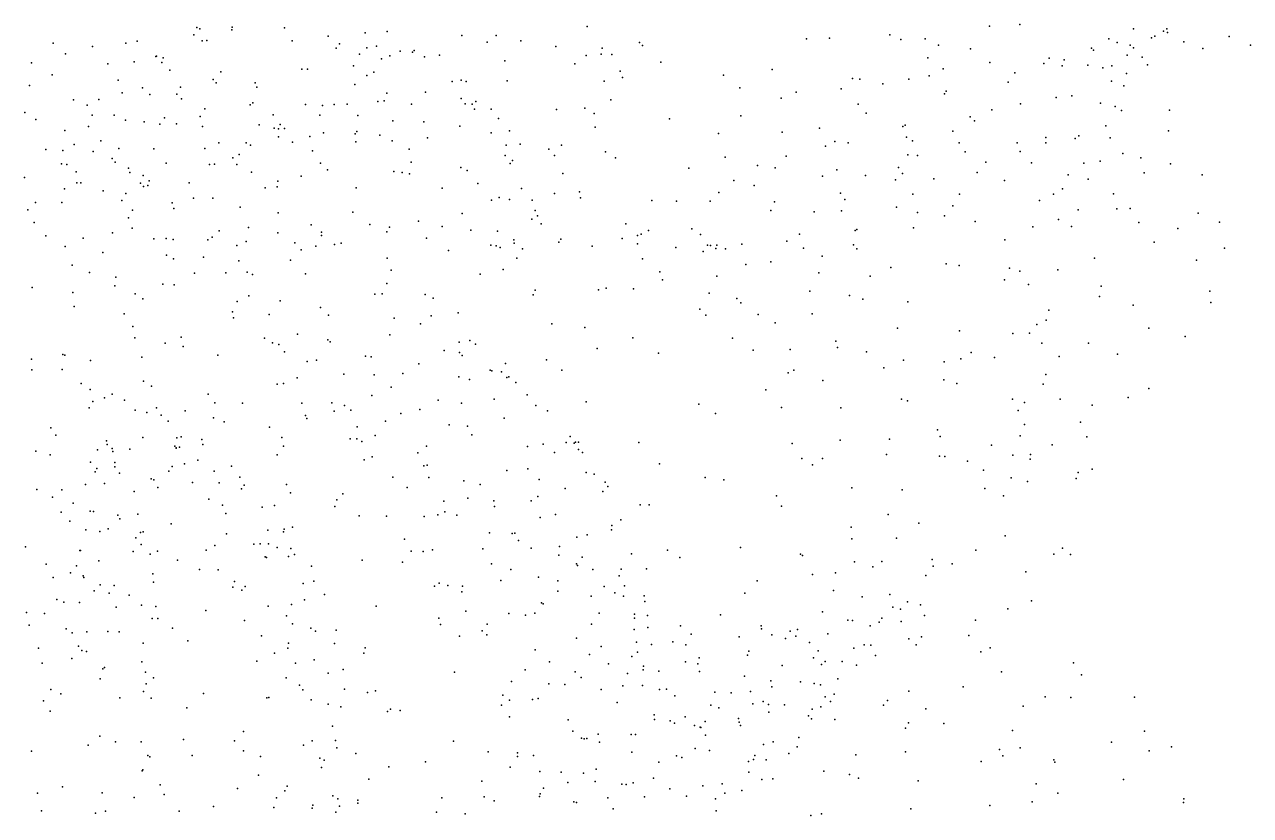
# Model space of a CAD drawing. Header units: metres. Extents: x -25 to 25, y -27.7 to 27.8.
# Drawn here: x 19 to 24.38, y -17.33 to -13.87 of the extents above; entities that cross this region are included whole.
import ezdxf

# ---------------------------------------------------------------- set-up
doc = ezdxf.new("R2010")
doc.units = ezdxf.units.M

msp = doc.modelspace()

# ---------------------------------------------------------------- linework, layer by layer
for p in [(23.3694, -13.8674, -4.7604), (19.7472, -13.9128, -6.9653), (19.7598, -13.88, -6.7307), (19.7729, -13.8864, -6.5085), (19.9135, -13.8903, -2.4952), (19.9142, -13.8794, -3.7637), (20.144, -13.8826, -2.6098), (20.3361, -13.9184, -7.174), (20.4981, -13.9042, -7.0114), (20.5944, -13.8977, -3.8019), (20.9218, -13.9162, 5.4696), (21.0728, -13.915, 3.597), (21.4714, -13.8764, -9.6166), (22.7991, -13.912, 3.3153), (23.2362, -13.874, 0.9391), (23.867, -13.8864, -1.1091), (23.9607, -13.9183, -0.5887), (23.9986, -13.8963, -1.9243), (24.0144, -13.8865, 2.6956), (24.0167, -13.9025, -2.2547), (24.2873, -13.9204, 2.5413), (19.1294, -13.9484, 4.6517), (19.3029, -13.963, -2.9571), (19.4482, -13.9496, 4.8469), (19.4984, -13.9399, -11.7045), (19.7827, -13.9387, -7.6437), (19.8042, -13.9375, -7.3215), (20.1786, -13.9393, -8.6378), (20.3705, -13.971, -8.8131), (20.3851, -13.9526, -12.226), (20.5058, -13.9695, -4.0517), (20.5477, -13.962, 5.5634), (21.0337, -13.9454, 4.3762), (21.1801, -13.9382, -9.2071), (21.3344, -13.9638, -9.4337), (21.5373, -13.9716, -11.5261), (21.7018, -13.9458, -5.9331), (21.7142, -13.9594, -11.0652), (22.4341, -13.9305, 3.3348), (22.535, -13.9274, -1.4008), (22.8475, -13.9325, -1.8124), (22.9544, -13.9304, -5.311), (23.0125, -13.9581, -1.5773), (23.1531, -13.9738, 3.1955), (23.6831, -13.9707, -1.5115), (23.6927, -13.9791, -4.329), (23.7599, -13.9308, 1.966), (23.7957, -13.9467, -3.6443), (23.8528, -13.9576, -0.0587), (23.8677, -13.9689, -3.1019), (23.9472, -13.9254, -0.8486), (24.0885, -13.9434, 2.0601), (24.1713, -13.9727, 2.2723), (24.3807, -13.9582, 2.2951), (19.1832, -13.9962, -2.0852), (19.4852, -14.0303, -3.2399), (19.5807, -14.0078, -3.5129), (19.5831, -14.0067, -2.4921), (19.6125, -14.0129, -6.4532), (20.4732, -13.998, -6.1859), (20.5702, -14.0185, -8.9643), (20.6069, -14.0047, -3.5381), (20.6522, -13.9844, 3.7293), (20.7054, -13.988, -6.1331), (20.7124, -13.9812, 4.1455), (20.7589, -14.0085, -12.2363), (20.8243, -14.0016, 3.4806), (21.1112, -14.0265, 4.5794), (21.4674, -14.0036, -6.0277), (21.5324, -13.997, -10.1336), (21.5803, -13.999, 3.2421), (22.9656, -14.013, -1.3378), (23.498, -14.0153, 2.9277), (23.563, -14.0229, -1.28), (23.8398, -14.0011, 2.2545), (23.9052, -14.0111, -2.8573), (19.0348, -14.0355, -1.6567), (19.3696, -14.0398, -2.4345), (19.607, -14.0337, -7.2923), (19.6415, -14.0674, -8.0016), (19.8653, -14.0752, -3.9924), (20.2202, -14.0628, -6.2573), (20.2454, -14.0635, 5.423), (20.447, -14.049, 3.8875), (20.536, -14.076, -3.2769), (21.418, -14.0399, -9.7478), (21.6163, -14.0724, -10.5852), (21.7946, -14.0331, 3.2704), (22.2829, -14.0649, -1.7932), (23.0329, -14.0619, -1.7992), (23.238, -14.0338, 1.6861), (23.3477, -14.0786, -4.8063), (23.4749, -14.0388, 1.8779), (23.5549, -14.0478, -4.5826), (23.667, -14.0451, 0.4954), (23.7331, -14.0568, 0.2884), (23.7725, -14.0483, -1.8201), (23.8367, -14.0822, -2.0296), (23.9296, -14.0446, -2.4946), (19.0259, -14.1348, -11.6088), (19.1254, -14.0883, -2.8012), (19.4146, -14.1119, -6.4731), (19.8315, -14.109, -8.4335), (19.8448, -14.1237, 5.0725), (20.0158, -14.1229, -6.2976), (20.4528, -14.1306, 4.1602), (20.5054, -14.0914, -4.2501), (20.8795, -14.1166, -4.1374), (20.9186, -14.1119, 5.3361), (20.9408, -14.1173, 4.4653), (21.1201, -14.1142, 5.0592), (21.5465, -14.1164, -10.3472), (21.6272, -14.0998, -10.8102), (22.0689, -14.0888, -5.7736), (22.6349, -14.104, 1.3996), (22.6682, -14.1069, -5.5887), (22.7681, -14.1278, -1.8902), (22.8819, -14.1076, 3.2209), (22.9711, -14.0923, 1.1251), (23.3184, -14.1197, -1.726), (23.7716, -14.1154, -0.8986), (23.8246, -14.1356, -0.6879), (19.4319, -14.1675, -7.292), (19.522, -14.145, -7.7256), (19.5543, -14.1745, -3.8443), (19.6715, -14.173, -2.6645), (19.6882, -14.1414, -8.2184), (19.6931, -14.1935, -4.0707), (20.0227, -14.1418, -2.671), (20.5931, -14.1687, 3.184), (20.7628, -14.1646, -9.1775), (20.9189, -14.1912, -6.0674), (22.1406, -14.1443, -1.6418), (22.3223, -14.1897, -5.691), (22.3878, -14.164, -1.2825), (22.5856, -14.1491, 3.218), (23.0394, -14.1714, 1.6834), (23.0466, -14.16, -5.2042), (23.5284, -14.1875, 2.1995), (23.5965, -14.1802, 0.6697), (19.2195, -14.197, -6.6887), (19.2791, -14.2211, -7.0742), (19.3301, -14.1967, -11.5545), (19.7949, -14.237, -6.3123), (19.9933, -14.2197, -8.7009), (20.0047, -14.2104, -4.2103), (20.2359, -14.2179, 3.9321), (20.3102, -14.2231, 4.3107), (20.3618, -14.2173, 3.3008), (20.4193, -14.2162, -3.0704), (20.5541, -14.2054, 4.386), (20.5813, -14.2022, 5.3411), (20.7014, -14.2159, -6.0602), (20.9366, -14.2146, -12.075), (20.9678, -14.2164, -3.933), (20.9778, -14.2378, 4.7008), (20.9833, -14.2042, -9.3398), (21.0508, -14.239, 2.968), (21.3365, -14.2396, -9.9437), (21.4609, -14.2334, 3.139), (21.5748, -14.1973, -5.9434), (22.6602, -14.2172, 1.6662), (23.2461, -14.2419, -1.1521), (23.3726, -14.2158, 1.9689), (23.7224, -14.2124, -4.4414), (23.7878, -14.2274, 0.1067), (23.8144, -14.2445, -0.1147), (24.0256, -14.2433, -2.9331), (19.0054, -14.2524, -6.4295), (19.0536, -14.284, -6.7891), (19.3006, -14.2651, -2.9332), (19.3976, -14.2646, -3.2264), (19.447, -14.2872, -7.8784), (19.5293, -14.2935, -2.8612), (19.6175, -14.2769, -11.6324), (19.7742, -14.2712, -11.7889), (20.0943, -14.2638, 4.9935), (20.2992, -14.2641, 5.1797), (20.4662, -14.2661, 2.9886), (20.6196, -14.2891, -12.0855), (20.7558, -14.2947, 5.1666), (21.0835, -14.2791, -4.1293), (21.5026, -14.2579, -11.1002), (21.8324, -14.2802, 3.1553), (22.1461, -14.2681, 3.1315), (22.6954, -14.2561, -1.1978), (23.1519, -14.2716, 3.0163), (23.1705, -14.2901, 1.8611), (19.1814, -14.3325, -6.1631), (19.2846, -14.3146, -7.5907), (19.5974, -14.3036, -6.2812), (19.6708, -14.3028, 4.6144), (19.7843, -14.3146, -8.4911), (20.0339, -14.3071, 4.7282), (20.0996, -14.3217, 4.487), (20.1178, -14.3253, 4.2756), (20.1258, -14.3061, 3.7286), (20.1449, -14.3234, 3.2282), (20.3149, -14.342, 4.9608), (20.4545, -14.3461, 4.6452), (20.4612, -14.3364, -9.1468), (20.563, -14.352, 2.764), (20.9135, -14.3129, -3.7252), (21.05, -14.3427, -11.8947), (21.1311, -14.3328, -9.7023), (21.5066, -14.3169, -10.6214), (22.0475, -14.3453, -1.4192), (22.3273, -14.3389, 1.4188), (22.4911, -14.3219, 1.2678), (22.8558, -14.3151, 1.7799), (22.8665, -14.3079, -5.3808), (23.0758, -14.3355, -1.8423), (23.6284, -14.3554, -0.7605), (23.7458, -14.3121, -2.2296), (24.0212, -14.3341, -3.3404), (19.2214, -14.3929, -11.3938), (19.3393, -14.3772, 4.4496), (19.8557, -14.3857, -4.3509), (19.9755, -14.3867, -11.8493), (19.9949, -14.3965, 3.8973), (20.1179, -14.3596, -4.4093), (20.1788, -14.3833, 2.9828), (20.2553, -14.3586, -11.9961), (20.4571, -14.3816, -6.0638), (20.617, -14.3776, 4.8719), (20.7712, -14.364, -9.4266), (21.1157, -14.3957, -6.0077), (21.1779, -14.3921, -4.3034), (21.3587, -14.396, -10.2504), (22.5162, -14.4005, -1.0899), (22.5577, -14.3801, 3.0001), (22.6168, -14.3859, -5.5416), (22.8717, -14.3609, -1.1265), (22.8978, -14.3769, 1.1214), (23.1034, -14.3855, -1.0907), (23.358, -14.3856, 2.343), (23.4837, -14.3628, -2.0242), (23.4838, -14.3865, 0.8138), (23.6113, -14.3677, -4.6044), (23.7648, -14.3648, -0.3), (19.0976, -14.4146, -7.4803), (19.172, -14.4191, 3.1221), (19.3057, -14.4245, 2.9387), (19.388, -14.4541, -3.5481), (19.4183, -14.4113, -3.8161), (19.5715, -14.4124, 3.2211), (19.7956, -14.4111, 3.4006), (19.9178, -14.4511, -6.2613), (19.946, -14.4378, -2.9162), (20.2669, -14.4204, -6.1628), (20.6904, -14.4139, -3.4129), (21.1114, -14.4412, -9.9176), (21.3036, -14.4144, 3.0647), (21.3291, -14.4409, -11.3896), (21.5516, -14.4248, 3.1231), (21.5959, -14.4513, -5.7954), (22.0773, -14.4496, -5.5881), (22.3438, -14.4442, 1.7769), (22.8785, -14.4393, -1.6664), (22.9208, -14.4412, 2.9433), (23.1295, -14.4252, 1.0313), (23.3709, -14.4245, -4.7525), (23.8211, -14.433, -4.3546), (23.8998, -14.4516, -3.9821), (19.1666, -14.4786, 3.3467), (19.1901, -14.4804, -7.8472), (19.231, -14.5138, 4.2251), (19.4023, -14.4707, 3.3885), (19.4608, -14.4965, -3.3105), (19.4664, -14.5155, -4.0338), (19.6257, -14.4753, 4.3052), (19.8149, -14.4809, 3.7339), (19.8372, -14.4794, 4.0584), (19.9356, -14.4808, 2.8864), (20.0001, -14.5144, -4.5132), (20.302, -14.4747, -9.0432), (20.3332, -14.5049, 2.6955), (20.6239, -14.511, 2.6057), (20.6599, -14.5165, -4.6053), (20.6997, -14.4711, -11.9524), (20.9176, -14.4945, -5.9307), (20.9452, -14.5068, 2.7782), (21.1333, -14.4762, -11.6881), (21.1444, -14.464, -3.88), (21.9171, -14.4974, 3.0511), (22.2188, -14.4849, -1.0086), (22.2963, -14.4952, -1.5309), (22.5668, -14.5041, 2.0203), (22.8365, -14.4935, 2.0161), (23.1823, -14.5162, 2.358), (23.2204, -14.4705, 2.6648), (23.42, -14.474, -0.862), (23.6492, -14.4752, -0.542), (23.7221, -14.4662, 0.1226), (24.03, -14.4776, -2.6127), (19.0041, -14.5378, -7.6731), (19.2336, -14.5615, -11.1984), (19.2518, -14.5612, -5.9527), (19.5122, -14.5629, 4.1111), (19.5238, -14.5292, -11.386), (19.5506, -14.5532, 2.7168), (19.7265, -14.5617, -6.2164), (20.1156, -14.5546, -3.1024), (20.2169, -14.5324, -4.6269), (20.6928, -14.5214, -5.8885), (20.9923, -14.5648, -4.5428), (21.3653, -14.5212, -10.5531), (22.1151, -14.5516, 2.9038), (22.5039, -14.532, 2.791), (22.6925, -14.5294, -5.4005), (22.8245, -14.5479, -0.9768), (22.854, -14.5211, -5.2444), (22.9916, -14.5441, -4.9699), (23.302, -14.5513, -1.8942), (23.5806, -14.527, -2.1161), (23.6686, -14.5456, -0.2483), (23.915, -14.5179, -3.7827), (24.1687, -14.5261, -3.1474), (19.1798, -14.5872, 3.6959), (19.3489, -14.5969, 3.966), (19.4484, -14.6083, -8.2405), (19.5253, -14.5775, -6.1462), (19.5449, -14.5727, 3.7274), (20.06, -14.5836, -8.8447), (20.1114, -14.5793, -6.169), (20.4583, -14.5832, -4.7383), (20.8352, -14.5848, -9.8262), (21.1836, -14.5861, -5.8705), (21.3286, -14.6078, -10.8981), (21.4386, -14.6014, -4.0599), (22.0486, -14.6036, -5.445), (22.2037, -14.5728, 1.2155), (22.583, -14.6061, 2.5696), (22.9001, -14.6105, 2.4166), (23.104, -14.6108, -0.8875), (23.5162, -14.6118, -4.6233), (23.5557, -14.5882, 0.6629), (23.7804, -14.6094, -2.2942), (19.0519, -14.6469, 2.4451), (19.1681, -14.647, -11.0017), (19.4315, -14.6387, -11.2126), (19.652, -14.6493, -4.4539), (19.6592, -14.6733, -8.5701), (19.7454, -14.629, -3.2164), (19.8298, -14.6291, -11.6372), (19.9505, -14.6675, 2.5924), (21.0525, -14.6368, -10.1392), (21.0856, -14.6254, -3.7073), (21.1313, -14.6344, -11.4873), (21.2298, -14.6379, -10.4123), (21.4421, -14.6272, 3.0323), (21.755, -14.6393, 3.0268), (21.8637, -14.6417, -1.2168), (22.0114, -14.6412, -1.4194), (22.2927, -14.644, 2.5842), (22.6011, -14.6344, -0.8885), (22.829, -14.6677, -1.4091), (23.0758, -14.6625, -1.587), (23.4551, -14.6393, -0.5905), (23.7946, -14.6748, -4.2278), (23.8535, -14.6733, -4.025), (19.0182, -14.6798, -7.9571), (19.4605, -14.7148, -3.9616), (19.4774, -14.6809, -3.744), (20.1165, -14.6933, -4.7411), (20.4437, -14.6907, -3.3725), (20.732, -14.7296, -11.7286), (20.9241, -14.6959, -5.7237), (21.2285, -14.7206, -11.098), (21.2443, -14.6831, 2.9051), (21.2534, -14.7064, -5.7127), (22.2766, -14.6833, 2.1413), (22.4669, -14.6885, -1.3668), (22.5876, -14.6846, 1.1647), (22.9203, -14.6911, 1.0771), (23.0391, -14.7055, -4.752), (23.1729, -14.7314, 0.9375), (23.5393, -14.7216, -0.2729), (23.6249, -14.6799, -0.0296), (24.1513, -14.6938, -2.7153), (19.0458, -14.7355, -10.6485), (19.3897, -14.7806, 2.4056), (19.4762, -14.7598, -8.4737), (19.8582, -14.7723, -6.0956), (19.9857, -14.7571, -3.3117), (20.1157, -14.7813, -6.0003), (20.2611, -14.7452, 2.4434), (20.3062, -14.7773, -5.8593), (20.5185, -14.7437, -5.0304), (20.5933, -14.7767, -9.5299), (20.6053, -14.7563, -5.5573), (20.8352, -14.7526, -4.8171), (20.9618, -14.7688, 2.5534), (21.0787, -14.7735, -10.3551), (21.2695, -14.7405, -4.7251), (21.6408, -14.7408, -5.3469), (21.7405, -14.7711, 1.5409), (21.9306, -14.7636, -5.2183), (22.6471, -14.7709, -5.0585), (22.6543, -14.7666, -1.3015), (22.9021, -14.7593, -0.7727), (23.4262, -14.7543, -1.9179), (23.5963, -14.7522, -2.1004), (23.8916, -14.736, -3.7651), (24.0617, -14.761, -3.5502), (24.2453, -14.7341, -2.9223), (19.0976, -14.7941, -8.199), (19.262, -14.8044, -10.7008), (19.5713, -14.8068, -4.2778), (19.6256, -14.8058, -5.9975), (19.6562, -14.8104, -11.4866), (19.8085, -14.8115, -4.6732), (19.8268, -14.7992, -3.4672), (19.9351, -14.8359, 2.4427), (19.9761, -14.8179, -11.6758), (20.1902, -14.825, -8.8743), (20.2813, -14.8391, -3.4136), (20.3072, -14.7926, -5.1028), (20.3634, -14.832, -5.4861), (20.3932, -14.8265, -9.0757), (20.7672, -14.8045, -5.3687), (21.0488, -14.8353, -4.989), (21.0731, -14.8372, -11.2887), (21.1496, -14.8108, -5.5325), (21.1522, -14.8254, -10.638), (21.3477, -14.8216, -3.7929), (21.3564, -14.8084, -4.9358), (21.494, -14.8391, 2.868), (21.6255, -14.805, -4.9162), (21.6919, -14.7927, 1.2693), (21.693, -14.8293, -3.9556), (21.7092, -14.7865, -5.152), (21.9693, -14.7873, -4.2431), (21.9989, -14.8347, -0.9319), (22.0121, -14.8358, 2.6303), (22.0403, -14.8343, -4.9575), (22.1495, -14.8305, -4.4998), (22.3468, -14.8166, -5.0879), (22.4035, -14.7861, -0.8274), (22.6401, -14.8334, -4.7994), (23.3038, -14.8119, -1.7379), (23.9577, -14.8212, -2.4466), (19.1818, -14.841, -5.3966), (19.3478, -14.8663, -5.5669), (19.6271, -14.8781, -3.993), (19.7887, -14.887, -3.7357), (20.2179, -14.8548, -11.7345), (20.5942, -14.8912, 2.3213), (20.8636, -14.8584, -11.517), (21.0908, -14.8443, -3.6354), (21.1631, -14.8924, 2.5734), (21.1874, -14.8511, -5.1721), (21.8598, -14.8448, 2.7834), (21.9811, -14.8629, 2.0525), (22.0359, -14.8495, -1.3627), (22.0778, -14.8509, 2.353), (22.421, -14.8481, -4.8531), (22.503, -14.8828, -4.6416), (22.6549, -14.8506, -0.7617), (23.6969, -14.8917, -4.0472), (24.2665, -14.8476, -3.1778), (19.2133, -14.9223, 2.2912), (19.6578, -14.8939, -8.6492), (19.9446, -14.9034, -5.9188), (20.1708, -14.9005, -5.7317), (20.6116, -14.9449, -9.6545), (21.1036, -14.9409, -10.918), (21.7147, -14.8941, 1.7491), (22.167, -14.9194, 1.2099), (22.2771, -14.9075, -4.2998), (22.804, -14.9324, 1.1642), (23.0462, -14.9167, 1.0398), (23.1038, -14.9242, -4.5387), (23.3239, -14.9349, -0.2706), (23.5365, -14.9426, -1.9972), (24.1445, -14.9, -2.6666), (19.2893, -14.9546, -8.5796), (19.405, -14.975, -5.3086), (19.7503, -14.9579, -4.1921), (19.8873, -14.9563, -4.4855), (19.98, -14.9533, -3.6158), (20.0043, -14.9633, -5.2378), (20.2371, -14.9599, 2.3703), (21.0022, -14.9622, -10.4672), (21.7898, -14.9515, 1.9955), (21.8022, -14.9865, 1.227), (22.0401, -14.9702, -3.8969), (22.4872, -14.9565, 1.2386), (22.7121, -14.9707, -4.5097), (23.3013, -14.9869, -4.3999), (23.3694, -14.9487, 0.7385), (19.0377, -15.02, -8.6721), (19.2167, -15.0429, -5.1743), (19.4, -15.0125, -10.6549), (19.4897, -15.0474, -11.2189), (19.6113, -15.0057, -5.3567), (19.6604, -15.0084, -5.5703), (20.5403, -15.0501, -11.6096), (20.5724, -15.0479, -9.3543), (20.5937, -15.0028, -3.5571), (20.7612, -15.0505, -10.14), (21.2344, -15.0517, -3.6256), (21.2434, -15.0324, 2.2565), (21.5215, -15.0306, 2.5038), (21.5551, -15.0226, -3.7234), (21.6751, -15.0259, 2.1978), (22.0066, -15.0447, -0.9545), (22.448, -15.0365, -4.1483), (23.4072, -15.0074, 0.0213), (23.7253, -15.0143, -3.8283), (24.2029, -15.0361, -3.2767), (19.2217, -15.103, -10.2841), (19.5226, -15.0698, -8.6615), (19.9363, -15.0823, -3.8752), (19.9885, -15.0571, -4.7735), (20.1246, -15.0786, -8.6724), (20.3026, -15.1074, -11.6374), (20.7968, -15.0667, -3.5804), (22.1278, -15.0684, -1.1739), (22.1458, -15.0871, 1.4036), (22.6227, -15.0558, -1.1845), (22.68, -15.0712, -0.6771), (22.8782, -15.0828, -4.293), (23.719, -15.0602, -2.2006), (23.8657, -15.0971, -3.6382), (24.2067, -15.0853, -2.8547), (19.4413, -15.1361, -10.842), (19.9167, -15.1272, -8.5892), (19.9206, -15.1539, -11.5788), (20.0771, -15.1384, -3.7162), (20.3368, -15.142, -8.592), (20.6246, -15.1549, -9.1717), (20.7882, -15.1452, 2.273), (20.9057, -15.1312, -10.3618), (21.9657, -15.1146, -3.6973), (21.9917, -15.1412, 1.6044), (22.2213, -15.1389, -3.6571), (22.4589, -15.1353, -3.7144), (23.4965, -15.119, -3.9166), (19.4784, -15.191, -10.5348), (20.7414, -15.1791, -9.7711), (21.3165, -15.1798, 2.1179), (21.4609, -15.1961, -3.5975), (22.2957, -15.1753, 1.5354), (22.8328, -15.1985, -3.9798), (23.1041, -15.2106, -3.9985), (23.4435, -15.1826, 0.2903), (23.4852, -15.1636, -1.784), (23.9343, -15.1984, -2.5129), (19.4872, -15.2412, 2.5016), (19.6212, -15.2638, -11.2979), (19.6911, -15.2378, -8.5687), (20.0561, -15.2426, 2.541), (20.0916, -15.2631, -4.0491), (20.2018, -15.2243, -4.5873), (20.334, -15.2495, -8.3706), (20.344, -15.2589, -3.687), (20.6061, -15.228, -8.5276), (20.9109, -15.2606, -10.0881), (20.9578, -15.252, -10.6176), (20.9821, -15.2684, 2.2933), (21.6722, -15.2415, -3.5897), (22.1087, -15.243, -0.9125), (22.5628, -15.255, -1.1447), (23.3384, -15.2218, 0.0098), (23.4114, -15.2203, 0.7406), (23.4654, -15.2648, 0.5019), (23.671, -15.265, -2.1069), (24.0949, -15.2358, -3.2734), (19.1726, -15.3133, -10.2449), (19.1816, -15.3176, -8.8524), (19.7002, -15.2784, -5.2289), (19.8519, -15.3172, -8.4365), (20.1189, -15.2701, -4.926), (20.1446, -15.3028, -11.5672), (20.4992, -15.3215, -8.2312), (20.8452, -15.2971, -9.4962), (20.9113, -15.305, -9.2028), (20.9236, -15.3187, -10.9866), (21.515, -15.2878, 1.9892), (21.7851, -15.3087, 1.8865), (22.2004, -15.2943, -3.4984), (22.3621, -15.2914, -1.0821), (22.5695, -15.2832, -0.6404), (22.6974, -15.3019, 1.4224), (23.1552, -15.3047, -3.7864), (23.5416, -15.3221, -3.6531), (23.7979, -15.3125, -2.364), (19.0354, -15.3344, 2.4127), (19.2933, -15.3406, -5.2588), (19.5193, -15.3257, -10.3584), (20.2437, -15.3444, -4.2906), (20.2839, -15.3382, 2.4855), (20.5245, -15.3249, 2.3767), (20.7341, -15.355, 2.366), (21.1132, -15.3528, -3.5801), (21.2933, -15.3379, 2.2691), (22.7725, -15.3718, -3.5382), (22.8583, -15.3386, -0.4771), (23.0377, -15.3465, -1.2399), (23.1101, -15.3328, -0.2679), (23.258, -15.3269, 1.0368), (19.036, -15.3816, -5.1741), (19.1691, -15.3795, 2.654), (20.1997, -15.4168, -3.9152), (20.4048, -15.4005, -11.4659), (20.5379, -15.4028, -7.975), (20.6631, -15.3967, -11.32), (20.9085, -15.4118, -3.6225), (20.955, -15.4229, -8.3125), (21.0463, -15.3828, -9.4332), (21.0533, -15.3861, -10.2365), (21.0956, -15.3898, -8.8503), (21.1192, -15.4151, 2.4106), (21.1277, -15.4116, -9.1678), (21.3611, -15.3825, -3.5408), (22.353, -15.3951, -0.667), (22.378, -15.3824, -3.4182), (22.5048, -15.4283, 1.7012), (23.036, -15.4256, -3.5878), (23.4831, -15.4018, -1.6439), (19.2529, -15.4416, 3.2818), (19.2916, -15.4669, 4.2561), (19.5263, -15.4315, -8.5944), (19.5617, -15.4533, -10.9431), (20.1114, -15.4445, -5.1867), (20.1404, -15.4412, -7.9245), (20.6126, -15.4565, -3.7038), (21.1591, -15.4366, -9.836), (22.2559, -15.4689, 1.9179), (23.0935, -15.4416, 1.2121), (23.4708, -15.4441, 0.6177), (23.9349, -15.4635, -2.9901), (19.3042, -15.5204, -8.843), (19.3544, -15.5036, 3.6643), (19.3884, -15.4882, 3.9234), (19.4428, -15.5135, 2.9163), (19.8098, -15.4886, -5.3837), (19.839, -15.5255, -7.9352), (19.9605, -15.527, -7.6075), (20.22, -15.528, -5.3516), (20.3524, -15.5253, -4.9203), (20.4081, -15.5381, -4.5021), (20.5277, -15.4938, -7.7343), (20.8183, -15.5138, -11.059), (20.9199, -15.5268, -8.01), (21.0639, -15.5104, -10.5177), (21.2081, -15.4912, -9.5607), (21.2462, -15.5381, -10.0751), (21.4668, -15.5219, 2.3612), (21.9621, -15.5323, -3.4082), (22.85, -15.5092, 1.4294), (22.8761, -15.5171, -3.3841), (23.3365, -15.5092, -3.4856), (23.3896, -15.5237, -1.4714), (23.5454, -15.5094, -3.422), (23.6863, -15.5359, -2.0872), (23.845, -15.5018, -2.729), (19.288, -15.5474, -10.0425), (19.489, -15.5578, 3.2252), (19.5398, -15.5684, 4.2358), (19.5823, -15.5481, -10.6687), (19.6027, -15.5799, 3.9743), (19.7087, -15.5604, -8.1389), (19.8329, -15.592, 2.6966), (20.2358, -15.5818, -5.7475), (20.3615, -15.5631, -7.5283), (20.4359, -15.5582, -5.3707), (20.6548, -15.5726, 2.5107), (20.7376, -15.5556, -7.7169), (21.2982, -15.5603, -9.1389), (22.0349, -15.5732, 2.0449), (22.3236, -15.5467, -3.2833), (22.5841, -15.5481, -0.5707), (23.3622, -15.5589, 0.1582), (19.119, -15.6356, 4.7017), (19.6334, -15.6068, 3.7247), (19.8791, -15.6099, -5.6283), (20.0781, -15.6323, -7.3296), (20.2421, -15.594, -11.4168), (20.463, -15.6312, -5.8324), (20.5874, -15.6063, -7.5157), (20.8664, -15.6227, -3.6563), (20.9465, -15.6286, -7.7751), (21.1077, -15.5925, -8.135), (23.0079, -15.6443, -0.247), (23.3892, -15.6212, 0.8537), (23.635, -15.6107, -1.7935), (19.1411, -15.668, -5.3927), (19.364, -15.6928, -5.5147), (19.5226, -15.6782, -10.2352), (19.6714, -15.68, -7.2728), (19.6909, -15.6754, 3.4231), (19.7821, -15.687, -11.293), (20.132, -15.6774, 2.6624), (20.4325, -15.6838, -3.8891), (20.4613, -15.6841, -7.3448), (20.483, -15.6958, -11.2934), (20.5415, -15.6691, -4.9829), (20.9664, -15.6658, 2.6066), (21.3967, -15.6729, 2.5265), (21.4209, -15.6976, -9.4924), (21.4339, -15.6982, -9.7734), (21.6985, -15.6994, -3.4146), (22.5809, -15.6894, -3.0833), (22.798, -15.6845, -1.1018), (23.0192, -15.6742, -3.2033), (23.3705, -15.6711, -3.1965), (23.6635, -15.6756, -2.7369), (19.0541, -15.7381, -9.427), (19.1167, -15.7533, -9.6335), (19.3246, -15.7323, -7.5571), (19.3671, -15.7082, 4.6694), (19.389, -15.7256, -8.5772), (19.391, -15.7393, -9.8122), (19.4662, -15.729, -8.117), (19.6633, -15.7165, -11.067), (19.6693, -15.7244, -5.646), (19.6697, -15.7237, 3.0083), (19.6838, -15.7198, 4.3915), (19.7857, -15.7092, 3.982), (20.1395, -15.7162, -5.976), (20.7292, -15.7453, -5.745), (20.7664, -15.7152, -5.3748), (21.2105, -15.7177, -3.5542), (21.2784, -15.7074, -10.4125), (21.3277, -15.743, -8.2519), (21.3792, -15.7001, -10.1474), (21.4147, -15.7033, -3.4929), (21.4334, -15.7309, -8.7161), (21.4517, -15.7429, -9.2483), (22.37, -15.7049, -3.1056), (22.7851, -15.7531, 1.6169), (23.2454, -15.7108, -1.314), (23.4166, -15.753, 0.4853), (23.5116, -15.7099, -1.5609), (19.2932, -15.7863, -9.1736), (19.4003, -15.788, -7.3164), (19.4004, -15.8071, -8.328), (19.6516, -15.8048, 5.9892), (19.7053, -15.7939, 6.2136), (19.7639, -15.7768, 3.1948), (19.9115, -15.8036, 2.7182), (20.1114, -15.7538, -11.4584), (20.494, -15.7756, -6.0156), (20.5285, -15.7626, 2.6004), (20.7554, -15.8021, -11.1137), (20.7706, -15.7998, 2.633), (21.7883, -15.7932, 2.2529), (22.4133, -15.7702, -0.8962), (22.4602, -15.7972, 1.9687), (22.5038, -15.7697, -0.606), (23.0165, -15.7603, -1.1811), (23.0397, -15.7618, 1.2538), (23.1395, -15.782, -0.0397), (23.3381, -15.7557, 0.2559), (23.4149, -15.7735, -2.8831), (19.3145, -15.8286, -8.8384), (19.3218, -15.8135, -7.9195), (19.4213, -15.8347, -9.5396), (19.5592, -15.8597, -10.5158), (19.6372, -15.8251, -7.1195), (19.8353, -15.8256, -11.5188), (19.9481, -15.8515, 3.8134), (20.6199, -15.8521, -3.8145), (20.7766, -15.8525, -7.2757), (21.119, -15.8232, -10.7551), (21.211, -15.8154, 2.6474), (21.4674, -15.8312, -8.5172), (21.5019, -15.8382, -8.9094), (21.9898, -15.8536, -3.2534), (23.2103, -15.8215, 1.0335), (23.3305, -15.8553, 0.7703), (23.6164, -15.8579, -2.4135), (23.6245, -15.8312, -1.7296), (23.6871, -15.8169, -2.2107), (19.0574, -15.9062, 4.9975), (19.1677, -15.9072, -7.6024), (19.2722, -15.8839, 4.8891), (19.3544, -15.8793, 6.0763), (19.5708, -15.8634, -11.3131), (19.5891, -15.8978, 4.7521), (19.741, -15.8745, 6.4536), (19.8571, -15.876, 4.3923), (19.9564, -15.9033, 3.3801), (19.9669, -15.8872, 6.0962), (20.1526, -15.8837, -7.0324), (20.6828, -15.8972, -4.7998), (20.9304, -15.8678, -5.284), (21.003, -15.8839, 2.6747), (21.2609, -15.8614, -7.8978), (21.3754, -15.9019, -8.0898), (21.5408, -15.9142, -10.1559), (21.5501, -15.873, -9.9449), (21.5624, -15.8925, -9.6917), (22.0716, -15.8637, 2.1165), (22.6328, -15.8988, 1.8415), (22.8535, -15.9069, -1.1332), (23.2158, -15.9008, -2.84), (23.4025, -15.8701, -1.4551), (19.1267, -15.9394, -5.5791), (19.2171, -15.9655, 6.285), (19.4846, -15.9151, -10.9843), (19.8124, -15.9484, 4.5916), (20.1708, -15.9203, 2.6925), (20.3739, -15.9508, -11.5503), (20.3998, -15.9245, -7.0165), (20.8432, -15.9573, -5.9032), (20.9476, -15.9433, -5.6877), (21.0627, -15.9559, -7.425), (21.2259, -15.9559, -7.6839), (21.2555, -15.936, -3.5589), (22.3026, -15.9336, 2.0488), (23.2979, -15.9337, 0.3972), (19.1641, -16.0054, -7.8849), (19.2926, -16.0007, -8.561), (19.3059, -16.0028, 6.5407), (19.4135, -16.0186, 5.7012), (19.5016, -16.0143, -10.726), (19.8724, -15.9746, 5.7482), (19.887, -16.0115, -6.9119), (20.0468, -15.983, 6.3917), (20.1001, -15.9757, -6.2003), (20.3653, -15.9808, -6.2144), (20.4712, -16.0218, 2.6679), (20.8174, -16.0175, -11.2004), (20.848, -16.0033, -4.8744), (20.8994, -16.0179, -3.6816), (21.0657, -15.9808, -5.427), (21.3323, -16.0158, -10.6282), (21.7034, -15.9736, 2.3699), (21.7432, -15.9731, -3.417), (22.3235, -15.9783, -2.9485), (22.791, -16.0156, 1.6262), (19.2025, -16.0443, 5.1085), (19.4215, -16.0346, -9.1444), (19.6478, -16.0562, -5.97), (20.1788, -16.0704, 6.2118), (20.5923, -16.0227, -11.4388), (20.7575, -16.0244, -6.9859), (21.265, -16.0288, 2.6475), (21.5803, -16.0638, -9.0409), (21.6188, -16.0381, -9.4727), (22.6294, -16.0715, -0.4616), (22.9258, -16.0528, 1.3009), (19.2723, -16.0831, -8.2511), (19.3339, -16.0904, -11.1241), (19.3714, -16.0787, -11.3766), (19.4926, -16.118, -6.9975), (19.5132, -16.0946, -9.3763), (19.5239, -16.0915, 5.0464), (19.8899, -16.0999, -6.1819), (20.0711, -16.0845, 3.3858), (20.1403, -16.0907, 4.1128), (20.1431, -16.08, 3.8916), (20.67, -16.1235, -3.9215), (21.0429, -16.0957, -5.0136), (21.1426, -16.0986, -10.9476), (21.1543, -16.098, -5.2747), (21.1704, -16.1293, -5.6771), (21.4268, -16.1142, -3.5593), (21.4717, -16.1039, -8.0066), (21.5778, -16.083, -8.7194), (22.6318, -16.1228, -2.8149), (22.829, -16.1194, -0.2255), (23.3053, -16.1092, -1.422), (19.0082, -16.1567, 6.1982), (19.2474, -16.1731, 5.591), (19.2503, -16.1735, 5.323), (19.4808, -16.1774, -9.9835), (19.516, -16.1476, -11.684), (19.5875, -16.1756, 5.4556), (19.8001, -16.1716, 4.9552), (19.8389, -16.1507, 6.7516), (20.0097, -16.146, 2.8962), (20.0369, -16.1435, 3.1199), (20.0744, -16.1438, -6.7343), (20.1121, -16.1608, 4.4086), (20.1717, -16.1647, 3.5794), (20.6991, -16.176, -4.4157), (20.7529, -16.177, -6.7665), (20.7931, -16.1709, -4.6371), (21.0147, -16.1657, -5.9237), (21.2259, -16.1629, -7.3596), (21.3505, -16.1555, -7.6825), (21.824, -16.1716, 2.2585), (22.1441, -16.1606, 2.0752), (23.1763, -16.1725, -2.6636), (23.5559, -16.1637, -1.747), (19.0984, -16.2325, -7.5029), (19.3305, -16.218, -8.8809), (19.5548, -16.1892, 6.8242), (19.6754, -16.2153, 5.2169), (20.0589, -16.2003, -11.8993), (20.0652, -16.2035, 4.6328), (20.1622, -16.2, 6.5013), (20.1884, -16.1907, -6.3423), (20.485, -16.2154, -11.7293), (20.6622, -16.2249, -6.2142), (21.0514, -16.2322, 2.647), (21.348, -16.1938, -10.7447), (21.4245, -16.231, -5.2574), (21.45, -16.2021, -5.5052), (21.6658, -16.1885, -3.4915), (21.8783, -16.2036, -3.3826), (22.4067, -16.1898, -0.602), (22.4159, -16.195, -2.7853), (22.6444, -16.2224, 1.7285), (22.764, -16.2209, 1.5523), (22.9854, -16.2133, 1.0119), (23.0718, -16.2315, 0.5058), (23.5188, -16.189, -2.3017), (23.5909, -16.1907, -2.0994), (19.2054, -16.2714, 6.8244), (19.2326, -16.2409, -7.1945), (19.2618, -16.2836, -10.9577), (19.5664, -16.2756, -9.5709), (19.7711, -16.2567, -6.7422), (19.8539, -16.2574, -11.9302), (20.2633, -16.2419, 4.0226), (21.1369, -16.2559, -3.6449), (21.2581, -16.2902, -4.9897), (21.4289, -16.2397, 2.5301), (21.4971, -16.2563, -10.5333), (21.6121, -16.2836, -10.2922), (21.621, -16.2551, -8.5733), (21.7315, -16.253, -9.7528), (22.4598, -16.2786, 1.8745), (22.5611, -16.2717, -1.0305), (22.7249, -16.2445, -1.1756), (22.9572, -16.2829, -1.3407), (22.9892, -16.2413, 0.2251), (23.3958, -16.267, -1.6402), (19.1294, -16.2918, -7.9625), (19.2642, -16.2916, -8.2908), (19.3352, -16.3241, -10.7144), (19.3974, -16.3261, -5.9743), (19.5696, -16.3125, -11.8432), (19.9181, -16.3345, -6.5469), (19.925, -16.3091, 5.0678), (19.9721, -16.331, 5.4829), (20.2258, -16.3185, 4.4929), (20.2734, -16.3072, 3.8047), (20.8028, -16.3295, -11.521), (20.8232, -16.317, -4.2374), (20.8599, -16.3269, -6.1507), (20.9247, -16.3291, -3.7865), (21.0937, -16.3053, -11.1696), (21.3429, -16.3065, -3.6132), (21.5463, -16.3306, -7.9861), (21.6352, -16.3284, -8.8594), (22.2177, -16.3065, -2.9548), (19.1462, -16.3875, -6.2719), (19.3102, -16.3503, -8.5594), (19.375, -16.3603, -11.7197), (19.4636, -16.3689, -6.8671), (19.9573, -16.3471, 6.7976), (20.2325, -16.3902, 2.7015), (20.3195, -16.3658, 5.9924), (20.9219, -16.3538, -4.6138), (21.3436, -16.3514, -7.3639), (21.4886, -16.3739, -5.9744), (21.5926, -16.3583, -5.1465), (21.6304, -16.3737, -8.2209), (21.721, -16.3727, -5.7238), (21.7239, -16.3966, -10.0363), (22.1626, -16.3601, 2.0122), (22.5516, -16.3482, -0.3362), (22.678, -16.376, -0.1588), (22.799, -16.3658, 0.0257), (22.876, -16.3978, 0.9423), (23.4202, -16.3935, -1.9286), (19.0127, -16.4445, -6.6618), (19.0916, -16.4488, -7.6128), (19.1768, -16.4, -11.2853), (19.2458, -16.4008, -11.553), (19.4066, -16.4218, -8.8464), (19.5175, -16.4134, -9.144), (19.5799, -16.4186, -6.1447), (19.7986, -16.4363, -6.3113), (20.0728, -16.4167, 2.9518), (20.1744, -16.41, 4.7882), (20.5458, -16.4166, 2.6499), (20.9391, -16.4397, -4.4184), (21.1276, -16.4488, -4.7584), (21.2419, -16.4484, -6.9634), (21.2708, -16.4029, -6.0765), (21.2791, -16.4073, -11.0168), (21.5248, -16.448, -7.7878), (21.6798, -16.4519, 2.2847), (22.504, -16.4417, -7.4443), (22.8116, -16.4219, 1.1415), (22.8462, -16.43, 0.2983), (22.9342, -16.4112, 0.5802), (23.3168, -16.4291, -2.2613), (19.0243, -16.5002, 6.9216), (19.5645, -16.472, -6.6339), (19.5888, -16.4721, -9.6615), (19.9687, -16.4802, -12.0506), (20.1531, -16.459, 6.6706), (20.1788, -16.495, 3.2558), (20.8209, -16.4705, -6.5028), (20.8285, -16.498, 2.5917), (21.0338, -16.4968, -11.3821), (21.2008, -16.4574, -3.6538), (21.4906, -16.4961, -4.8962), (21.6787, -16.4698, -9.1596), (21.7361, -16.4576, -9.6143), (21.8813, -16.5034, -5.4634), (22.0567, -16.4554, -3.2043), (22.2345, -16.5041, -2.7292), (22.6149, -16.4788, 1.5104), (22.6358, -16.4798, -2.4925), (22.7125, -16.503, -7.6737), (22.7527, -16.4881, -7.2305), (22.7637, -16.4696, -7.4517), (22.849, -16.4838, -1.4829), (22.9518, -16.4576, -2.4822), (23.1748, -16.478, -1.714), (19.1873, -16.5162, -6.8933), (19.2128, -16.5344, -10.8884), (19.2768, -16.5304, -8.2288), (19.3693, -16.5285, -11.9058), (19.4198, -16.5292, -8.6267), (19.6534, -16.5136, -12.0257), (20.044, -16.5468, 5.2804), (20.2594, -16.5139, 3.495), (20.2801, -16.5263, 6.4852), (20.3706, -16.5231, 4.5446), (20.9124, -16.5488, -11.5482), (21.011, -16.5254, -3.8824), (21.0323, -16.5423, -6.2316), (21.4249, -16.5577, -7.249), (21.6771, -16.5194, -5.9881), (21.7384, -16.5114, -9.8294), (21.9275, -16.5407, 2.0781), (22.1389, -16.5521, -7.401), (22.2367, -16.5166, -7.618), (22.282, -16.5426, 1.8195), (22.3415, -16.5596, -0.1988), (22.3614, -16.5267, -7.1242), (22.3865, -16.5495, -0.8511), (22.3934, -16.5195, -2.5144), (22.5268, -16.5391, -1.0527), (22.9381, -16.5515, -7.6086), (23.1458, -16.5459, -1.9585), (19.0658, -16.6009, -11.4502), (19.2412, -16.5933, 7.0923), (19.2551, -16.6123, -10.6764), (19.525, -16.5802, -9.9453), (19.7209, -16.5698, 7.0082), (20.1594, -16.6021, 5.4984), (20.162, -16.5792, 5.0471), (20.3641, -16.5805, 6.2889), (20.4976, -16.6001, 4.1148), (21.2443, -16.6083, -6.2335), (21.5337, -16.5942, -3.545), (21.6881, -16.5757, -8.0728), (21.7535, -16.5847, -8.6281), (21.8477, -16.574, -3.3981), (21.9043, -16.5864, -5.7448), (22.4468, -16.576, -7.8945), (22.4851, -16.6132, -2.2562), (22.6406, -16.6017, -6.947), (22.6869, -16.5865, -7.8982), (22.7162, -16.5879, -2.2519), (22.8821, -16.5604, -1.6907), (22.9151, -16.5871, -2.1688), (23.2395, -16.6, -7.2994), (19.2113, -16.6462, -12.0338), (19.2764, -16.6156, -6.5825), (19.5193, -16.6617, -12.1228), (20.0236, -16.658, 6.8425), (20.1011, -16.6237, 2.6904), (20.1919, -16.6671, 6.6633), (20.2747, -16.6527, 4.878), (20.4915, -16.6236, 2.6027), (21.3063, -16.6618, -11.132), (21.4822, -16.6289, -10.7089), (21.6682, -16.6377, -7.8471), (21.6921, -16.6185, -10.0389), (21.9023, -16.662, -8.3229), (21.9622, -16.6442, -7.5818), (22.1747, -16.6321, -7.0912), (22.1805, -16.6142, -0.5914), (22.4649, -16.644, 1.5415), (22.5152, -16.6606, -8.1974), (22.5899, -16.6592, 1.2887), (22.7367, -16.6329, 0.7304), (23.1979, -16.618, -7.0683), (23.6045, -16.6656, -7.2867), (19.0809, -16.6678, -7.3276), (19.3475, -16.6916, -6.3795), (19.3552, -16.6866, -10.2324), (19.534, -16.7063, -8.9481), (20.3365, -16.7114, 5.8234), (20.4009, -16.6954, 3.6995), (20.8892, -16.7071, 2.5061), (21.1994, -16.6966, 2.4218), (21.4188, -16.7053, -10.8976), (21.5651, -16.6706, -10.3889), (21.6492, -16.7122, -7.4607), (21.7175, -16.6968, -9.2871), (21.7186, -16.6799, -9.5875), (21.7854, -16.7018, -7.6802), (21.9568, -16.6707, -8.044), (21.9646, -16.7036, -7.2232), (22.3265, -16.6769, -0.0105), (22.4995, -16.6732, 0.1719), (22.6524, -16.6757, -1.8215), (23.2884, -16.7048, -6.8634), (23.6403, -16.7179, -6.994), (19.3357, -16.7355, -12.2072), (19.5383, -16.7576, -8.6827), (19.5694, -16.7319, -9.1682), (20.1517, -16.7317, 5.2718), (20.2096, -16.764, -12.0984), (21.1402, -16.748, -4.5081), (21.3033, -16.7576, -3.5691), (21.3734, -16.7611, -6.9383), (21.4448, -16.7307, -4.691), (21.6281, -16.7666, 2.1643), (21.7138, -16.765, -3.3846), (22.1611, -16.7235, -8.3987), (22.2774, -16.7446, -0.732), (22.2814, -16.7706, 0.176), (22.4072, -16.7486, -6.7403), (22.4678, -16.7564, -1.8988), (22.495, -16.7626, -8.5414), (22.5703, -16.7359, 0.4917), (23.1201, -16.7715, -8.0639), (19.119, -16.7824, -7.6157), (19.1628, -16.8015, -10.4961), (19.4227, -16.8197, -9.8762), (19.5266, -16.7917, 7.1553), (19.5602, -16.8201, -9.5673), (19.7895, -16.8006, -12.2179), (20.067, -16.8195, 2.8535), (20.0757, -16.8177, 2.5945), (20.2254, -16.7835, 3.3421), (20.2608, -16.8277, 2.4889), (20.407, -16.781, 4.7361), (20.5079, -16.7951, 3.8633), (20.5428, -16.7886, 4.4682), (21.1018, -16.8071, -3.9496), (21.2316, -16.8259, -6.3435), (21.2567, -16.8222, -6.7045), (21.5331, -16.7829, -7.144), (21.7891, -16.7824, -9.0143), (21.8191, -16.7819, 2.033), (21.8559, -16.811, -5.9975), (22.0319, -16.795, 1.8549), (22.1025, -16.7971, -2.735), (22.1878, -16.7912, -8.7156), (22.515, -16.8145, -8.8207), (22.5542, -16.8031, -6.5101), (22.8824, -16.7903, -6.6346), (23.481, -16.8142, -6.7353), (23.5923, -16.8173, -7.6702), (23.8722, -16.8164, -7.1928), (19.0869, -16.8322, -10.8591), (19.117, -16.8772, -10.1675), (19.7166, -16.8631, 7.0886), (20.3351, -16.8471, 6.3684), (20.3917, -16.8588, 6.0792), (20.5954, -16.8798, 4.0429), (20.6087, -16.8688, 4.2797), (20.6516, -16.8744, -11.852), (21.0959, -16.8515, -3.6884), (21.1312, -16.8295, -4.2562), (21.6026, -16.8391, -6.2121), (22.0142, -16.8515, -0.1399), (22.0491, -16.8628, -5.1814), (22.1984, -16.8461, -6.6969), (22.244, -16.8359, -2.0963), (22.2663, -16.848, -9.0288), (22.2678, -16.8824, -6.1043), (22.3375, -16.85, 0.3969), (22.4587, -16.8685, 0.6168), (22.497, -16.858, -1.2881), (22.5384, -16.8348, 0.9222), (22.7716, -16.8506, -6.2365), (22.7892, -16.8308, -8.6541), (22.9566, -16.8678, -6.3853), (23.3833, -16.8554, -7.934), (21.1314, -16.9028, 2.3351), (21.388, -16.9152, -11.0098), (21.7653, -16.8943, -3.2263), (21.7672, -16.9138, -9.3723), (21.836, -16.9204, -7.0414), (21.855, -16.9296, 1.8805), (21.9013, -16.9026, -3.0342), (21.9896, -16.9228, -4.9439), (22.1351, -16.9104, -6.3992), (22.1383, -16.9264, -0.5793), (22.4429, -16.8985, -1.634), (22.4562, -16.911, 1.1005), (22.5579, -16.9143, -5.951), (22.8816, -16.9281, -8.879), (23.0352, -16.9315, -8.686), (19.334, -16.9872, -12.4794), (19.9651, -16.9665, 2.344), (20.3544, -16.9428, 4.8661), (21.4085, -16.9647, -3.3941), (21.5203, -16.978, -4.6253), (21.6643, -16.9795, 1.9642), (21.6837, -16.9795, -9.7466), (21.9421, -16.9409, -9.2409), (21.9668, -16.9476, -6.1402), (21.9696, -16.9496, -2.6637), (21.9901, -16.9823, 0.202), (22.1434, -16.9409, 1.631), (22.8677, -16.9525, -5.973), (23.3369, -16.9617, -6.4749), (23.9161, -16.9658, -6.916), (19.2829, -17.0267, -9.6797), (19.4029, -17.0114, 7.1956), (19.5164, -17.0125, -9.016), (19.7014, -17.0021, -12.3648), (19.9248, -17.0073, 2.5805), (20.2273, -17.0274, 3.404), (20.2656, -17.0084, 5.3728), (20.368, -17.0067, 5.8944), (20.3733, -17.0379, 3.6056), (20.8848, -17.0091, -11.6544), (21.4475, -16.9953, 2.0691), (21.4587, -16.9984, -6.2849), (21.4709, -16.9981, -10.7381), (21.5254, -17.0137, -10.1797), (21.9446, -17.0417, 1.713), (22.2446, -17.0244, -1.8284), (22.2872, -17.0114, -5.7915), (22.392, -17.0346, -1.1098), (22.3996, -16.9924, -9.268), (23.3706, -17.0389, -8.3645), (23.7707, -17.0142, -6.6897), (24.0337, -17.0335, -7.1065), (19.0342, -17.0533, -12.508), (19.5448, -17.0714, -8.7652), (19.5544, -17.0782, -8.5096), (19.7388, -17.0721, 2.3644), (19.9644, -17.0522, -12.2577), (20.0396, -17.0767, 6.8208), (20.2989, -17.0842, 6.3561), (20.3177, -17.0926, 2.3175), (20.4571, -17.0634, 4.6883), (21.0371, -17.0561, -3.7074), (21.1662, -17.061, -11.3951), (21.1665, -17.0762, -4.3452), (21.2364, -17.0723, 2.1272), (21.6682, -17.0574, -3.1019), (21.8633, -17.0739, -6.7454), (21.887, -17.0814, -4.6881), (22.0084, -17.05, -2.09), (22.2015, -17.0902, -9.3883), (22.207, -17.0721, 0.6369), (22.2573, -17.0911, -4.8682), (22.3564, -17.0635, -5.3909), (22.6505, -17.0697, -5.6566), (22.8678, -17.0561, -5.7451), (23.2801, -17.0451, -6.2558), (23.294, -17.074, -8.6422), (23.5187, -17.0905, -6.4546), (23.9361, -17.0512, -7.5601), (19.5194, -17.1396, -8.3061), (19.5232, -17.1355, 2.1748), (20.3067, -17.1239, 5.1543), (20.6015, -17.1223, 4.1556), (20.7628, -17.0998, 2.3464), (21.1334, -17.1234, -4.0947), (21.2635, -17.1419, -6.5812), (21.3574, -17.1453, -11.0286), (21.4551, -17.1488, -10.448), (21.5118, -17.1316, 1.8829), (21.7859, -17.1017, -2.6922), (22.1799, -17.0977, 1.4), (22.1801, -17.1451, -0.6825), (22.509, -17.14, -5.1318), (23.1996, -17.0982, -5.9499), (23.5222, -17.1016, -8.1811), (19.599, -17.2001, 1.8944), (20.0303, -17.1584, 3.1981), (20.514, -17.1755, 3.9154), (21.0099, -17.1841, -11.517), (21.3875, -17.1903, -6.7452), (21.5069, -17.1855, -2.9785), (21.6232, -17.198, -2.4721), (21.6423, -17.1986, -6.3469), (21.6732, -17.1912, -4.5893), (21.7623, -17.1715, -2.2056), (22.0634, -17.1957, -0.2973), (22.2381, -17.1765, -0.8976), (22.2863, -17.1749, -1.4454), (22.6222, -17.1555, -9.3881), (22.6612, -17.1715, -5.411), (22.9227, -17.1831, -9.2035), (23.4406, -17.1958, -6.1885), (23.8235, -17.1776, -7.8191), (19.0608, -17.2366, -7.7013), (19.1708, -17.21, -9.4665), (19.3451, -17.2357, 7.1648), (19.4843, -17.2561, -8.9579), (19.6165, -17.2435, 2.4444), (19.9375, -17.2166, 3.0122), (20.1088, -17.2571, 3.4088), (20.1452, -17.2272, -12.2042), (20.1557, -17.2065, 2.0939), (20.3561, -17.2488, 5.9619), (20.8348, -17.2582, -3.3271), (21.0206, -17.2537, -3.8436), (21.262, -17.2521, -11.1946), (21.2652, -17.2407, -3.0184), (21.2805, -17.2158, 1.8736), (21.5618, -17.2579, -10.0147), (21.7226, -17.2528, -9.8271), (21.8337, -17.2179, 1.5679), (21.9074, -17.2503, 0.5087), (21.9786, -17.2052, 0.0037), (22.0752, -17.2371, -1.7191), (22.1505, -17.2249, 1.2219), (23.5352, -17.2371, -8.5131), (19.8323, -17.2957, 6.9484), (20.097, -17.2999, 6.6691), (20.266, -17.3031, 6.3612), (20.2686, -17.2893, 3.6232), (20.3778, -17.2624, 5.3308), (20.3849, -17.2942, 5.6436), (20.4658, -17.2673, 4.5424), (20.4661, -17.2812, 2.1311), (21.0637, -17.2701, 1.9738), (21.413, -17.2757, -2.6899), (21.4247, -17.2777, -6.4622), (21.5854, -17.3052, -2.1947), (22.035, -17.2624, -9.6009), (22.8912, -17.3053, -5.3002), (23.2381, -17.2918, -5.4932), (23.4238, -17.2753, -5.8646), (24.0868, -17.2778, -7.0834), (24.0879, -17.2623, -7.3835), (19.0786, -17.3141, 7.1045), (19.316, -17.3246, -9.2277), (19.3592, -17.316, 2.0299), (19.6829, -17.3163, -12.5108), (20.3695, -17.3197, 5.0543), (20.8115, -17.3201, 2.0654), (20.9363, -17.3281, -2.8774), (22.0372, -17.315, 0.9009), (22.4533, -17.3349, -9.5835), (22.4996, -17.3275, -4.7122)]:
    msp.add_point(p)

doc.saveas('drawing.dxf')
